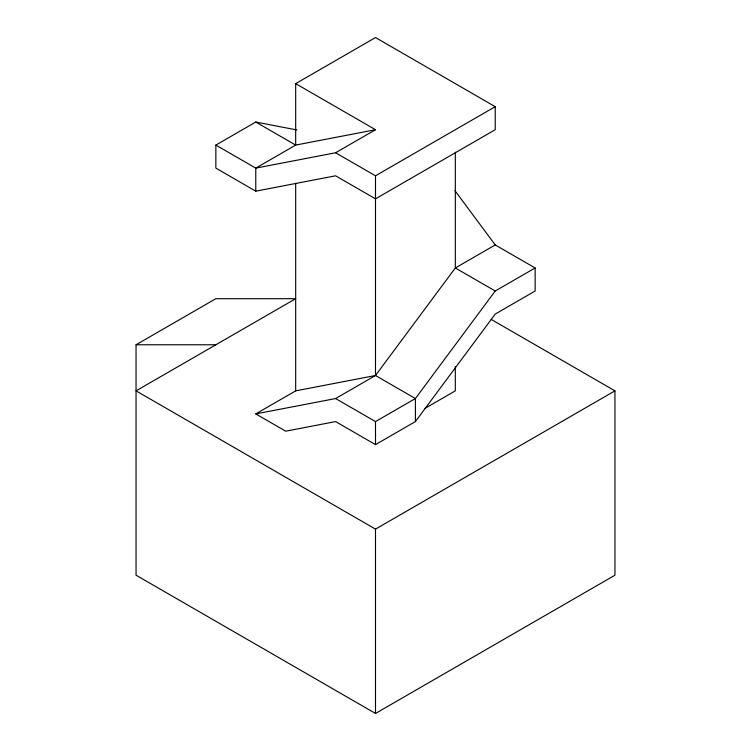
<?xml version="1.0" encoding="UTF-8"?>
<svg xmlns="http://www.w3.org/2000/svg" width="751" height="751" viewBox="0 0 751 751"><rect width="100%" height="100%" fill="white"/><g stroke="black" fill="none" stroke-linecap="round" stroke-linejoin="round"><path stroke-width="1.13" d="M255.772 413.904L335.594 398.546L375.5 375.5L455.322 267.966L495.228 244.929L535.144 267.966L535.144 291.012L495.228 314.059L415.406 421.583L375.5 444.63L335.594 421.583L285.699 431.187L255.772 413.904L295.678 390.858L375.5 375.5L415.406 398.546L415.406 421.583M535.144 267.966L495.228 291.012L415.406 398.546L375.5 421.583L335.594 398.546M215.856 145.084L255.772 168.121L295.678 145.084L295.678 83.633L375.5 37.55L495.228 106.68L495.228 129.716L375.5 198.846L335.594 175.8L255.772 191.167L215.856 168.121L215.856 145.084L255.772 122.037L296.823 129.942M255.772 191.167L255.772 168.121L335.594 152.763L375.5 129.716L295.678 83.633M335.594 152.763L375.5 175.8L495.228 106.68M136.044 344.775L215.856 298.691L295.678 298.691L136.044 390.858L375.5 529.117L614.956 390.858L614.956 575.2L375.5 713.45L136.044 575.2L136.044 344.775L215.856 344.775M425.01 408.366L455.322 390.858L455.322 366.479M375.5 129.716L295.678 145.084L255.772 122.037M495.228 291.012L455.322 267.966L455.322 152.256M491.173 319.391L614.956 390.858M454.975 190.698L495.228 244.929M375.5 175.8L375.5 375.5M375.5 421.583L375.5 444.63M375.5 529.117L375.5 713.45M295.678 183.366L295.678 390.858"/></g></svg>
